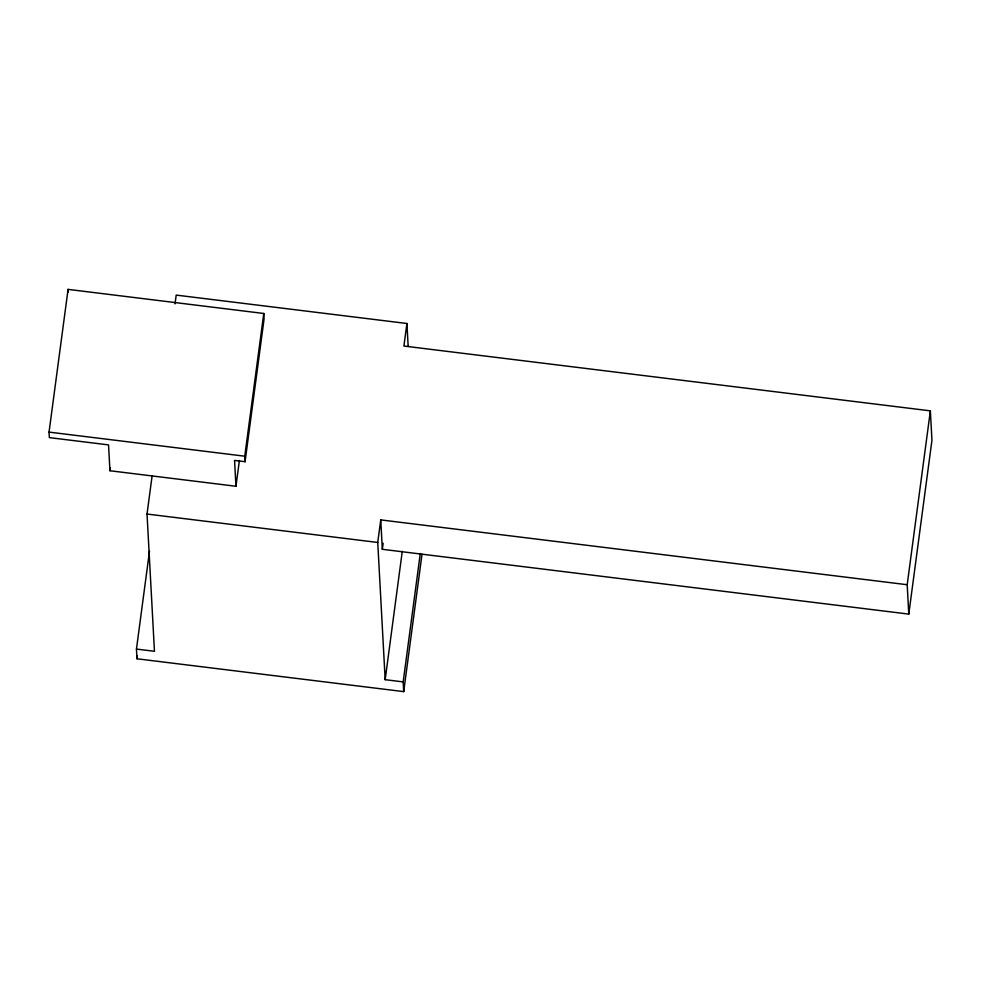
<?xml version="1.0" encoding="UTF-8"?>
<svg xmlns="http://www.w3.org/2000/svg" width="981" height="981" viewBox="0 0 981 981"><rect width="100%" height="100%" fill="white"/><g stroke="black" fill="none" stroke-linecap="round" stroke-linejoin="round"><path stroke-width="1.47" d="M49.05 432.106L68.069 289.383L263.779 313.479L264.073 318.984L245.066 461.708L234.557 460.42L235.955 486.257L109.946 470.745L108.548 444.896L49.344 437.612L49.05 432.106L244.76 456.202L245.066 461.708M109.946 470.745L110.35 467.704M149.529 550.917L136.457 649.066L154.458 651.286L147.027 514.044L152.104 475.932M175.023 303.889L176.2 295.097L406.919 323.497L408.157 346.367M422.014 554.204L403.706 691.617L136.984 658.778L137.377 655.762M235.955 486.257L239.401 460.445M244.76 456.202L263.779 313.479M403.706 691.617L403.179 681.905L385.177 679.686L377.746 542.456L380.751 519.905L907.192 584.725L908.786 614.106L382.332 549.299L380.751 519.905M406.919 323.497L403.914 346.048L930.356 410.855L931.95 440.248L908.786 614.106M382.332 549.299L383.142 543.253M385.177 679.686L402.271 551.334M403.179 681.905L420.285 553.554M907.192 584.725L930.356 410.855M147.027 514.044L377.746 542.456M136.457 649.066L136.984 658.778M68.069 289.383L68.216 292.13"/></g></svg>
